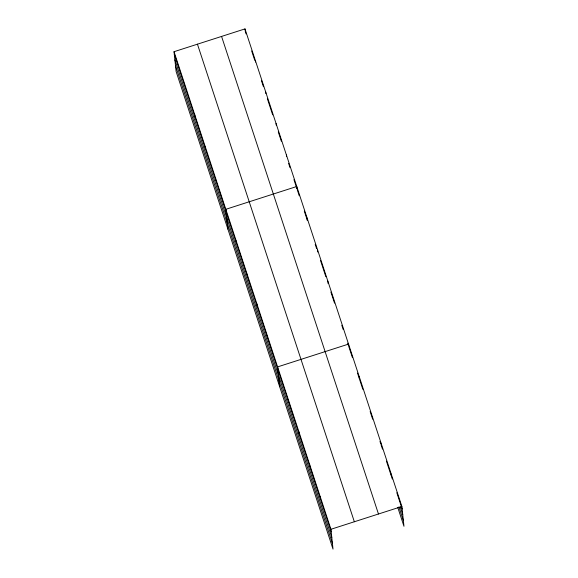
<?xml version="1.0" encoding="UTF-8"?>
<svg xmlns="http://www.w3.org/2000/svg" width="578" height="578" viewBox="0 0 578 578"><rect width="100%" height="100%" fill="white"/><g stroke="black" fill="none" stroke-linecap="round" stroke-linejoin="round"><path stroke-width="0.87" d="M174.036 51.702L330.934 529.282L333.015 549.1L176.117 71.52L174.036 51.702L244.985 28.9L401.883 506.48L403.964 526.298L397.787 507.498M330.934 529.282L401.883 506.48M245.245 31.371L246.084 33.929M251.683 50.965L254.761 60.336M261.48 80.783L263.438 86.743M267.354 98.672L272.671 114.856M278.271 131.892L281.349 141.263M288.624 163.415L290.026 167.678M293.942 179.599L297.02 188.97L296.76 186.499L225.81 209.301L227.891 229.126M297.302 189.822L299.26 195.79M304.295 211.122L307.373 220.493L307.113 218.022M315.212 244.342L316.614 248.605M320.53 260.534L325.848 276.718M330.883 292.049L334.525 303.125M341.8 325.277L343.202 329.532M347.674 343.166L348.52 345.723M348.794 346.576L352.45 357.681M357.5 373.063L359.465 379.045L359.205 376.574M359.747 379.905L362.832 389.305M370.137 411.522L372.666 419.216M379.963 441.433L380.808 443.998L380.635 442.351M381.083 444.85L382.491 449.128M386.422 461.092L391.19 475.622M391.472 476.474L392.317 479.039M396.811 492.709L402.144 508.951M400.214 506.985L402.743 514.673M398.871 506.899L403.365 520.576M221.569 36.421L378.467 514.001M197.445 44.174L354.343 521.753M174.296 54.173L331.194 531.753M174.896 59.895L331.794 537.475M175.517 65.798L332.415 543.378M391.212 474.003L391.385 475.651M348.707 345.752L348.534 344.098L277.584 366.9L279.673 386.725M327.827 281.06L328.087 283.531M317.474 249.544L317.734 252.015M286.406 154.983L286.58 156.631M320.263 496.805L320.523 499.276M276.053 123.461L276.226 125.108M309.591 464.329L309.851 466.8M265.692 91.938L265.866 93.585M298.927 431.853L299.187 434.324M255.339 60.423L255.512 62.07M288.256 399.376L288.516 401.847M244.985 28.9L245.159 30.547M267.231 335.385L267.491 337.855M256.878 303.862L257.138 306.333M246.524 272.339L246.784 274.81M236.164 240.824L236.424 243.295M215.457 177.778L215.717 180.257M205.096 146.263L205.356 148.734M194.743 114.74L195.003 117.211M184.389 83.225L184.649 85.696"/></g></svg>
